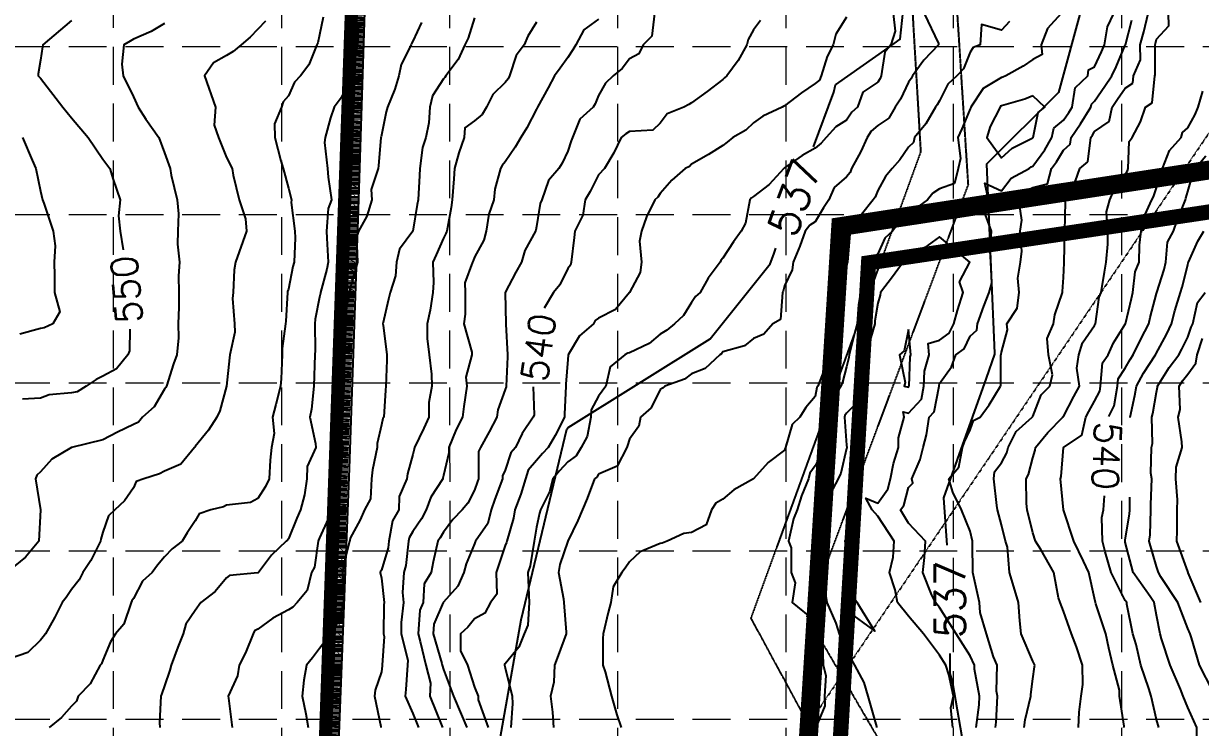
# Model space of a CAD drawing. Header units: inches. Extents: x 8135 to 11700, y -938 to 4760.
# Drawn here: x 8715 to 9337, y 2351 to 2724 of the extents above; entities that cross this region are included whole.
import ezdxf
from ezdxf.enums import TextEntityAlignment as Align

# ---------------------------------------------------------------- set-up
doc = ezdxf.new("R2010")
doc.units = ezdxf.units.IN
doc.header["$MEASUREMENT"] = 0
for name, pattern in [('DASHED', [0.75, 0.5, -0.25]), ('DOT2', [0.125, 0, -0.125]), ('HIDDEN', [0.375, 0.25, -0.125]), ('HIDDEN2', [0.1875, 0.125, -0.0625]), ('PHANTOM', [2.5, 1.25, -0.25, 0.25, -0.25, 0.25, -0.25])]:
    doc.linetypes.add(name, pattern=pattern)
for name, color, linetype in [('537-CONTOUR', 6, 'Continuous'), ('BNDY', 1, 'PHANTOM'), ('EC', 35, 'DASHED'), ('EXCAVATION-LIMITS-W&M', 3, 'DOT2'), ('FENCE', 8, 'FENCELINE3'), ('FINAL-REMEDIATION-2-27-07', 31, 'HIDDEN2'), ('GRID', 254, 'HIDDEN'), ('HATCH-2', 100, 'HIDDEN2'), ('LIMITS OF DISTURBANCE', 1, 'HIDDEN'), ('PH2-BNDY', 1, 'PHANTOM'), ('XEOW', 8, 'HIDDEN')]:
    doc.layers.add(name, color=color, linetype=linetype)
doc.styles.add('L80', font='simplex', dxfattribs={"height": 16})
doc.styles.get("Standard").update_dxf_attribs({"font": 'ARIAL.TTF'})
doc.styles.add('Style-simple', font='simple.shx')
doc.linetypes.add('FENCELINE3', pattern='A,0.8,-0.1,["X",Standard,S=0.1,R=0,X=-0.05,Y=-0.05],-0.1', length=1)

msp = doc.modelspace()

# ---------------------------------------------------------------- linework, layer by layer
at = {"layer": '537-CONTOUR', "elevation": 537, "flags": 128}
for points in [[(9132.65, 2658.43), (9143.44, 2687.4), (9144.35, 2691.14), (9172.3, 2710.74), (9178.58, 2715.28), (9181.22, 2740.24)], [(9274.68, 2732.35), (9262.36, 2687.06), (9224.15, 2649.31), (9226.58, 2594.72), (9228.53, 2549.26), (9228.47, 2548.86), (9224.01, 2536.05), (9201.52, 2472.89), (9203.21, 2447.72)], [(8925.11, 1902.55), (8932.91, 1906.35), (8936.91, 1909.33), (8936.2, 1914.93), (8916.89, 1999.28), (8914.32, 2009.72), (8914.32, 2010.53), (8914.58, 2011.3), (8923.16, 2052.13), (8935.25, 2109.27), (8935.37, 2110.25), (8944.09, 2154.23), (8931.26, 2218.73), (8931.77, 2223.61), (8942.18, 2257.89), (8961.83, 2316.48), (8978.04, 2408.34), (8979.05, 2412.64), (9002.27, 2509.18), (9002.96, 2510.06), (9078.04, 2556.81), (9109.76, 2596.52), (9111.72, 2601.6), (9112.74, 2604.87)], [(9204.92, 2390.57), (9204.92, 2380), (9206.2, 2375.01), (9224.09, 2272.08), (9224.47, 2269.22), (9220.96, 2167.54), (9220.57, 2163.04), (9220.01, 2157.91), (9215.94, 2098.75), (9212.83, 2053.73), (9212.26, 2049.52), (9212.99, 2046.11), (9219.08, 1956.3), (9219.08, 1955.77), (9219.55, 1905.7), (9220.02, 1855.62), (9220.05, 1855.09), (9220.02, 1854.72), (9220.03, 1817.79), (9222.23, 1772.22), (9245.61, 1725.75), (9245.85, 1725.28), (9309.45, 1703.68), (9343.54, 1692.06)]]:
    msp.add_lwpolyline(points, dxfattribs=at)
at = {"layer": 'BNDY', "lineweight": 200}
msp.add_line((8919.88, 3474.23), (8814.15, 516.97), dxfattribs=at)
at = {"layer": 'EC', "color": 35, "linetype": 'Continuous'}
for p, q in [((9191.34, 2728.91, 537), (9198.8, 2713.03, 537)), ((9307.39, 2719.2, 537), (9309.76, 2728.91, 537)), ((9305.61, 2712.41, 537), (9307.39, 2719.2, 537)), ((9198.92, 2712.41, 537), (9191.11, 2704.23, 537)), ((9198.8, 2713.03, 537), (9198.92, 2712.41, 537)), ((9305.65, 2704.44, 537), (9305.61, 2712.41, 537)), ((9191.11, 2704.23, 537), (9185.15, 2695.91, 537)), ((9301.97, 2695.91, 537), (9305.65, 2704.44, 537)), ((9182.92, 2692.54, 537), (9178.73, 2683.67, 537)), ((9184.31, 2694.52, 537), (9182.92, 2692.54, 537)), ((9185.15, 2695.91, 537), (9184.31, 2694.52, 537)), ((9297.67, 2689.51, 537), (9301.59, 2691.99, 537)), ((9301.59, 2691.99, 537), (9301.97, 2695.91, 537)), ((9178.73, 2683.67, 537), (9175.88, 2679.41, 537)), ((9293.61, 2683.54, 537), (9297.67, 2689.51, 537)), ((9175.88, 2679.41, 537), (9172.64, 2673.54, 537)), ((9289.21, 2671.74, 537), (9290.76, 2679.41, 537)), ((9290.76, 2679.41, 537), (9293.61, 2683.54, 537)), ((9172.64, 2673.54, 537), (9166.67, 2669.7, 537)), ((9281.42, 2666.45, 537), (9289.21, 2671.74, 537)), ((9163.27, 2666.71, 537), (9161.12, 2663.41, 537)), ((9166.67, 2669.7, 537), (9163.27, 2666.71, 537)), ((9280.24, 2664.56, 537), (9281.42, 2666.45, 537)), ((9161.12, 2663.41, 537), (9157.73, 2655.86, 537)), ((9277.81, 2650.53, 537), (9279.44, 2663.41, 537)), ((9279.44, 2663.41, 537), (9280.24, 2664.56, 537)), ((9157.73, 2655.86, 537), (9152.86, 2646.91, 537)), ((9152.86, 2646.91, 537), (9152.15, 2644.93, 537)), ((9271.37, 2640.46, 537), (9273.58, 2646.91, 537)), ((9273.58, 2646.91, 537), (9277.81, 2650.53, 537)), ((9150.17, 2642.49, 537), (9143.73, 2636.85, 537)), ((9152.15, 2644.93, 537), (9150.17, 2642.49, 537)), ((9265.85, 2630.41, 537), (9271.37, 2640.46, 537)), ((9143.73, 2636.85, 537), (9140.78, 2630.41, 537)), ((9140.78, 2630.41, 537), (9138.01, 2626.08, 537)), ((9265.71, 2613.91, 537), (9265.96, 2629.38, 537)), ((9265.96, 2629.38, 537), (9265.85, 2630.41, 537)), ((9138.01, 2626.08, 537), (9133.67, 2618.79, 537)), ((9130.7, 2616.93, 537), (9128.39, 2613.91, 537)), ((9133.67, 2618.79, 537), (9130.7, 2616.93, 537)), ((9128.39, 2613.91, 537), (9125.4, 2605.81, 537)), ((9265.4, 2597.41, 537), (9265.63, 2613.2, 537)), ((9265.63, 2613.2, 537), (9265.71, 2613.91, 537)), ((9125.4, 2605.81, 537), (9122.01, 2597.41, 537)), ((9122.01, 2597.41, 537), (9121.49, 2593.41, 537)), ((9264.92, 2589.41, 537), (9265.32, 2597.03, 537)), ((9265.32, 2597.03, 537), (9265.4, 2597.41, 537)), ((9121.49, 2593.41, 537), (9117.42, 2584.84, 537)), ((9117.42, 2584.84, 537), (9116.67, 2582.14, 537)), ((9264.47, 2581.86, 537), (9264.92, 2589.41, 537)), ((9116.25, 2581.41, 537), (9115.22, 2567.11, 537)), ((9116.67, 2582.14, 537), (9116.25, 2581.41, 537)), ((9260.4, 2569.51, 537), (9264.37, 2581.41, 537)), ((9264.37, 2581.41, 537), (9264.47, 2581.86, 537)), ((9115.22, 2567.11, 537), (9111.24, 2564.91, 537)), ((9259.67, 2564.91, 537), (9260.4, 2569.51, 537)), ((9106.42, 2559.41, 537), (9100.92, 2557.05, 537)), ((9111.24, 2564.91, 537), (9106.42, 2559.41, 537)), ((9256.38, 2557.09, 537), (9259.67, 2564.91, 537)), ((9096.22, 2553.19, 537), (9084.67, 2550.06, 537)), ((9100.92, 2557.05, 537), (9096.22, 2553.19, 537)), ((9257.11, 2548.41, 537), (9256.38, 2557.09, 537)), ((9083.08, 2548.41, 537), (9075.39, 2541.19, 537)), ((9084.06, 2549.03, 537), (9083.08, 2548.41, 537)), ((9084.67, 2550.06, 537), (9084.06, 2549.03, 537)), ((9259.07, 2537.86, 537), (9257.11, 2548.41, 537)), ((9075.39, 2541.19, 537), (9068.17, 2538.37, 537)), ((9064.46, 2535.62, 537), (9054.03, 2531.91, 537)), ((9068.17, 2538.37, 537), (9064.46, 2535.62, 537)), ((9257.73, 2531.91, 537), (9259.07, 2537.86, 537)), ((9051.67, 2530.08, 537), (9046.8, 2520.36, 537)), ((9052.8, 2530.79, 537), (9051.67, 2530.08, 537)), ((9054.03, 2531.91, 537), (9052.8, 2530.79, 537)), ((9253.17, 2527.35, 537), (9257.73, 2531.91, 537)), ((9248.67, 2515.82, 537), (9253.17, 2527.35, 537)), ((9046.8, 2520.36, 537), (9041.13, 2515.41, 537)), ((9248.47, 2515.41, 537), (9248.51, 2515.58, 537)), ((9248.51, 2515.58, 537), (9248.67, 2515.82, 537)), ((9040.23, 2510.68, 537), (9035.42, 2503.85, 537)), ((9041.13, 2515.41, 537), (9040.23, 2510.68, 537)), ((9239.94, 2507.88, 537), (9248.47, 2515.41, 537)), ((9035.42, 2503.85, 537), (9034.34, 2500.46, 537)), ((9235.65, 2499.41, 537), (9239.94, 2507.88, 537)), ((9033.87, 2499.41, 537), (9028.82, 2489.51, 537)), ((9034.34, 2500.46, 537), (9033.87, 2499.41, 537)), ((9234.92, 2496.66, 537), (9235.65, 2499.41, 537)), ((9228.49, 2486.59, 537), (9232.17, 2491.33, 537)), ((9232.17, 2491.33, 537), (9234.92, 2496.66, 537)), ((9018.92, 2485.27, 537), (9018.05, 2483.8, 537)), ((9028.82, 2489.51, 537), (9018.92, 2485.27, 537)), ((9228.13, 2482.91, 537), (9228.49, 2486.59, 537)), ((9016.79, 2482.91, 537), (9012.93, 2472.5, 537)), ((9018.05, 2483.8, 537), (9016.79, 2482.91, 537)), ((9229.79, 2468.79, 537), (9228.13, 2482.91, 537)), ((9012.93, 2472.5, 537), (9008.09, 2460.91, 537)), ((9230.03, 2466.41, 537), (9229.79, 2468.79, 537)), ((9232.17, 2458.47, 537), (9230.03, 2466.41, 537)), ((9008.09, 2460.91, 537), (9002.67, 2449.91, 537)), ((9234.33, 2449.91, 537), (9232.17, 2458.47, 537)), ((9002.67, 2449.91, 537), (8998.58, 2437.5, 537)), ((9235.34, 2446.75, 537), (9234.33, 2449.91, 537)), ((9236.35, 2433.41, 537), (9235.34, 2446.75, 537)), ((8998.58, 2437.5, 537), (8997.87, 2433.41, 537)), ((8997.87, 2433.41, 537), (9000.51, 2419.51, 537)), ((9238.17, 2427.59, 537), (9236.35, 2433.41, 537)), ((9241.08, 2417.41, 537), (9238.17, 2427.59, 537)), ((9000.51, 2419.51, 537), (9000.61, 2417.41, 537)), ((9000.61, 2417.41, 537), (9001.86, 2401.73, 537)), ((9241.84, 2407.75, 537), (9241.08, 2417.41, 537)), ((9242.54, 2400.91, 537), (9241.84, 2407.75, 537)), ((9001.81, 2400.91, 537), (8997.71, 2389.38, 537)), ((9001.86, 2401.73, 537), (9001.81, 2400.91, 537)), ((9248.67, 2386.41, 537), (9242.54, 2400.91, 537)), ((8997.71, 2389.38, 537), (8995.76, 2384.41, 537)), ((9249.78, 2384.41, 537), (9248.67, 2386.41, 537)), ((8995.76, 2384.41, 537), (8995.27, 2375.31, 537)), ((9248.67, 2377.08, 537), (9249.62, 2383.45, 537)), ((9249.62, 2383.45, 537), (9249.78, 2384.41, 537)), ((8995.27, 2375.31, 537), (8993.65, 2367.91, 537)), ((9247.72, 2368.87, 537), (9248.67, 2377.08, 537)), ((8993.65, 2367.91, 537), (8994.57, 2359.52, 537)), ((9244.63, 2355.45, 537), (9247.67, 2367.91, 537)), ((9247.67, 2367.91, 537), (9247.72, 2368.87, 537)), ((8994.57, 2359.52, 537), (8995.1, 2351.41, 537)), ((9244.24, 2351.41, 537), (9244.63, 2355.45, 537))]:
    msp.add_line(p, q, dxfattribs=at)
at = {"layer": 'EC', "color": 35, "linetype": 'Continuous', "flags": 128}
for points, elevation in [([(9048.64, 2728.91), (9047.24, 2716.91), (9042.53, 2712.41), (9040.26, 2707.5), (9035.42, 2704.96), (9031.47, 2699.86), (9026.66, 2695.91), (9022.73, 2692.1), (9018.92, 2685.6), (9017.18, 2681.18), (9016.16, 2679.41), (9009.12, 2673.07), (9005.14, 2663.41), (9004.55, 2661.51), (9002.67, 2656.08), (8999.8, 2649.79), (8997.91, 2646.91), (8992.47, 2640.62), (8988.92, 2630.41), (8988.17, 2628.41), (8986.17, 2616.27), (8985.76, 2614.33), (8985.6, 2613.91), (8979.99, 2603.6), (8978.28, 2597.41), (8975.17, 2592.08), (8969.67, 2581.41), (8969.99, 2564.91), (8969.99, 2564.59), (8970.87, 2548.41), (8970.77, 2547.32), (8970.1, 2531.91), (8970.12, 2531.47), (8969.67, 2530.08), (8965.77, 2519.37), (8965.19, 2515.41), (8961.18, 2507.77), (8956.48, 2499.41), (8955.46, 2497.35), (8955.46, 2482.91), (8954.89, 2481.42), (8953.42, 2476.91), (8949.76, 2470.08), (8946.82, 2466.41), (8941.91, 2461.42), (8936.92, 2454.66), (8935.23, 2451.63), (8934.05, 2449.91), (8931.46, 2438.96), (8930.49, 2433.41), (8926.79, 2427.39), (8926.2, 2417.41), (8924.52, 2413.51), (8923.48, 2400.91), (8924.68, 2396.84), (8927.63, 2384.41), (8930.16, 2374.78), (8929.69, 2367.91), (8936.42, 2351.41)], 541), ([(9174.8, 2728.91), (9175.93, 2719.51), (9173.67, 2712.41), (9170.53, 2708.49), (9168.59, 2695.91), (9167.97, 2694.6), (9166.67, 2692.66), (9158.75, 2687.34), (9156.04, 2679.41), (9152.96, 2676.71), (9150.17, 2672.44), (9144.46, 2668.95), (9139.48, 2663.41), (9136.69, 2660.4), (9133.67, 2657.71), (9126.79, 2653.9), (9117.42, 2647.24), (9117.22, 2647.11), (9117.05, 2646.91), (9109.27, 2638.56), (9100.92, 2632.13), (9099.86, 2631.5), (9099.03, 2630.41), (9096.78, 2618.12), (9094.52, 2613.91), (9090.38, 2608.12), (9084.67, 2599.56), (9083.72, 2598.36), (9083.3, 2597.41), (9076.96, 2588.89), (9072.71, 2581.41), (9070.34, 2579.25), (9068.17, 2576.07), (9063.86, 2569.22), (9059.14, 2564.91), (9055.12, 2561.47), (9051.67, 2559.41), (9045.74, 2554.44), (9035.42, 2549.57), (9034.56, 2549.27), (9032.85, 2548.41), (9025.2, 2542.14), (9022.91, 2531.91), (9018.92, 2526.54), (9015.09, 2519.3), (9014.96, 2515.41), (9012.97, 2505.27), (9009.74, 2499.41), (9007.07, 2494.95), (9002.67, 2491.82), (8998.41, 2487.17), (8994.76, 2482.91), (8993.02, 2476.07), (8988.36, 2466.41), (8987.81, 2464.78), (8986.17, 2457.34), (8985.17, 2450.91), (8984.87, 2449.91), (8982.8, 2436.79), (8981.58, 2433.41), (8982.09, 2421.37), (8982.22, 2417.41), (8981.6, 2405.48), (8979.67, 2400.91), (8976.77, 2393.82), (8969.67, 2385.14), (8969.24, 2384.85), (8969.24, 2384.41), (8969.67, 2382.91), (8973.3, 2367.91), (8973.47, 2364.12), (8972.53, 2351.41)], 538), ([(9263.76, 2728.91), (9256.45, 2721.01), (9253.22, 2712.41), (9253.73, 2707.27), (9248.67, 2704.52), (9243.55, 2701.03), (9234.53, 2695.91), (9232.87, 2695.21), (9232.17, 2695.02), (9222.39, 2689.2), (9215.98, 2679.41), (9215.88, 2679.21), (9215.67, 2678.55), (9211.16, 2667.85), (9209.06, 2663.41), (9210.47, 2652.19), (9209.28, 2646.91), (9207.23, 2638.98), (9199.42, 2636.2), (9195.91, 2633.92), (9192.95, 2630.41), (9187.26, 2626.08), (9182.92, 2622.89), (9178.19, 2618.72), (9174.57, 2613.91), (9170.39, 2610.14), (9166.67, 2601.88), (9164.97, 2599.11), (9164.84, 2597.41), (9158.97, 2588.88), (9157.52, 2581.41), (9156.51, 2575.07), (9155.89, 2564.91), (9154.62, 2560.46), (9151.53, 2548.41), (9151.47, 2547.11), (9150.17, 2542.06), (9148.07, 2534.02), (9147.24, 2531.91), (9141.89, 2523.7), (9140.45, 2515.41), (9140.95, 2508.36), (9137.61, 2499.41), (9136.87, 2496.21), (9133.67, 2489.76), (9130.79, 2485.84), (9130.06, 2482.91), (9126.36, 2473.84), (9124.11, 2466.41), (9122.07, 2461.7), (9119.49, 2449.91), (9120.89, 2446.39), (9120.89, 2433.41), (9123.08, 2427.85), (9121.49, 2417.41), (9133.67, 2407.7), (9135.87, 2400.91), (9137.48, 2397.1), (9137.89, 2384.41), (9139.25, 2378.83), (9138.6, 2367.91), (9138.67, 2362.91), (9134.03, 2351.41)], 535), ([(9218.73, 2351.41), (9220.27, 2363.31), (9220.51, 2367.91), (9217.88, 2382.2), (9217.95, 2384.41), (9215.67, 2389.23), (9208.2, 2400.91), (9199.42, 2414.83), (9197.28, 2417.41), (9195.3, 2421.41), (9190.54, 2433.41), (9191.51, 2441.32), (9191.88, 2449.91), (9182.92, 2459.41), (9178.79, 2466.41), (9180.55, 2468.82), (9182.92, 2478.26), (9185.25, 2480.58), (9184.72, 2482.91), (9189.18, 2493.15), (9190.68, 2499.41), (9192.42, 2506.2), (9193.84, 2515.41), (9196.55, 2518.28), (9199.11, 2531.91), (9199.12, 2532.21), (9199.42, 2533.29), (9205.7, 2542.04), (9207.94, 2548.41), (9212.46, 2551.68), (9215.67, 2558.26), (9219.15, 2561.43), (9219.51, 2564.91), (9222.88, 2574.2), (9225.66, 2581.41), (9227.02, 2586.41), (9226.49, 2597.41), (9226.17, 2603.41), (9226.88, 2613.91), (9223.63, 2622.46), (9225.38, 2630.41), (9223.29, 2639.29), (9232.17, 2635.12), (9237.24, 2641.84), (9246.79, 2646.91), (9247.79, 2647.8), (9248.67, 2648.25), (9255.07, 2656.91), (9258.84, 2663.41), (9259.89, 2668.36), (9264.92, 2672.53), (9267.79, 2676.63), (9269.52, 2679.41), (9271.2, 2689.64), (9277.88, 2695.91), (9278.28, 2699.05), (9281.42, 2700.76), (9285.14, 2708.64), (9286.73, 2712.41), (9288.32, 2721.91), (9291.56, 2728.91)], 535), ([(9272.92, 2351.41), (9273.29, 2359.54), (9274.24, 2367.91), (9275.24, 2374.1), (9274.96, 2384.41), (9271.85, 2393.98), (9269.26, 2400.91), (9264.92, 2412.86), (9263.14, 2417.41), (9262.27, 2420.02), (9259.78, 2433.41), (9253.05, 2445.47), (9250.19, 2449.91), (9248.67, 2454.35), (9245.72, 2466.41), (9245.34, 2469.75), (9245.2, 2482.91), (9246.38, 2485.2), (9248.67, 2493.91), (9250.05, 2498.01), (9250.15, 2499.41), (9256.76, 2507.45), (9264.6, 2515.41), (9264.69, 2515.64), (9264.92, 2515.88), (9270.42, 2526.41), (9273.42, 2531.91), (9272.02, 2541.32), (9273.17, 2548.41), (9275.06, 2554.78), (9281.42, 2563.96), (9281.71, 2564.62), (9281.9, 2564.91), (9283.92, 2578.87), (9284.83, 2581.41), (9286.73, 2592.18), (9287.59, 2597.41), (9288.34, 2606.89), (9288.49, 2613.91), (9287.73, 2624), (9289.55, 2630.41), (9291.97, 2636.2), (9297.67, 2643.69), (9298.77, 2645.81), (9299.16, 2646.91), (9299.8, 2661.28), (9301.34, 2663.41), (9305.72, 2671.61), (9308.32, 2679.41), (9311.91, 2681.68), (9313.27, 2695.91), (9313.54, 2696.54), (9313.47, 2712.41), (9313.61, 2712.97), (9314.17, 2715.27), (9320.74, 2722.34), (9320.57, 2728.91)], 538), ([(8842.74, 2724.79), (8838.67, 2720.66), (8834.67, 2716.41), (8829.87, 2712.41), (8825.73, 2708.86), (8822.17, 2706.64), (8815.26, 2702.83), (8810.58, 2695.91), (8816.38, 2679.41), (8815.57, 2669.81), (8817.85, 2663.41), (8822.17, 2652.85), (8825.2, 2646.91), (8825.63, 2643.46), (8828.83, 2630.41), (8832.16, 2620.42), (8832.78, 2613.91), (8826.89, 2597.41), (8826.3, 2593.41), (8825.76, 2581.41), (8825.29, 2578.3), (8826.44, 2564.91), (8826.59, 2560.49), (8823.97, 2548.41), (8823.76, 2546.82), (8822.17, 2531.91), (8818.71, 2518.87), (8817.07, 2515.41), (8812.71, 2508.59), (8805.67, 2499.94), (8805.45, 2499.63), (8805.26, 2499.41), (8798, 2490.7), (8789.42, 2486.87), (8786.75, 2485.59), (8778.42, 2482.91), (8774.32, 2481.52), (8772.92, 2478.2), (8768.14, 2471.26), (8763.17, 2466.41), (8759.8, 2463.24), (8756.67, 2454.62), (8755.61, 2450.97), (8755.43, 2449.91), (8750.41, 2439.68), (8746.14, 2433.41), (8744.3, 2429.41), (8740.17, 2424.34), (8737.35, 2420.15), (8735.3, 2417.41), (8731.42, 2409.66), (8726.42, 2400.91), (8725.24, 2399.35), (8723.67, 2397.51), (8717.13, 2391.06), (8707.42, 2387.71)], 548), ([(8789.42, 2723.64), (8782.38, 2719.45), (8772.92, 2715.27), (8771.14, 2714.22), (8767.88, 2712.41), (8766.83, 2702.1), (8767.51, 2695.91), (8772.92, 2684.91), (8775.34, 2679.41), (8779.52, 2673.01), (8786.33, 2663.41), (8789.42, 2655.16), (8792.29, 2646.91), (8792.91, 2643.37), (8796.1, 2630.41), (8796.75, 2622.97), (8796.39, 2613.91), (8796.25, 2606.98), (8797.26, 2597.41), (8796.74, 2590.21), (8797.03, 2581.41), (8797.03, 2573.69), (8796.59, 2564.91), (8796.71, 2557.51), (8795.86, 2548.41), (8794.16, 2543.6), (8790.33, 2531.91), (8790.08, 2531.24), (8789.42, 2530.36), (8783.86, 2520.97), (8777.75, 2515.41), (8775.6, 2512.82), (8772.92, 2511.57), (8764.58, 2507.63), (8756.67, 2503.41), (8740.17, 2499.41), (8729.75, 2493.33), (8723.67, 2486.58), (8721.76, 2484.85), (8721.17, 2482.91), (8723.67, 2466.41), (8722.88, 2449.91), (8715.76, 2441.44), (8707.42, 2434.59)], 549), ([(8740.17, 2725.13), (8724.91, 2712.41), (8724.73, 2711.36), (8723.67, 2704.16), (8722.57, 2697.04), (8722.51, 2695.91), (8723.67, 2694.64), (8735.55, 2679.41), (8740.17, 2673.81), (8748.93, 2663.41), (8756.67, 2651.91), (8760.45, 2646.91), (8762.28, 2641.22), (8765.91, 2630.41), (8764.97, 2621.99), (8765.83, 2613.91), (8767.44, 2603.93)], 550), ([(8873.27, 2727.04), (8871.42, 2717.57), (8870.44, 2713.39), (8869.98, 2712.41), (8865.65, 2701.69), (8861.38, 2695.91), (8858.22, 2692.61), (8854.92, 2685.3), (8852.17, 2682.21), (8851.31, 2679.41), (8847.56, 2670.66), (8847.67, 2663.41), (8850.86, 2651.04), (8852.22, 2646.91), (8854.92, 2636.49), (8856.49, 2630.41), (8856.33, 2629), (8858.26, 2613.91), (8858.49, 2610.35), (8858.03, 2597.41), (8857.26, 2595.14), (8854.92, 2583.19), (8854.47, 2581.85), (8854.43, 2581.41), (8853.53, 2566.32), (8853.38, 2564.91), (8851.54, 2551.85), (8851.63, 2548.41), (8851.13, 2535.77), (8850.8, 2531.91), (8848.24, 2522.19), (8846.57, 2515.41), (8847.42, 2506.79), (8845.9, 2499.41), (8845.28, 2492.7), (8844.77, 2482.91), (8842.79, 2478.74), (8838.67, 2472.41), (8834.79, 2470.29), (8822.17, 2468.92), (8820.59, 2467.99), (8813.92, 2466.41), (8807.63, 2464.45), (8805.67, 2460.64), (8801.27, 2454.38), (8798.63, 2449.91), (8793.43, 2445.85), (8789.42, 2441.66), (8785.68, 2437.15), (8782.75, 2433.41), (8777.78, 2428.7), (8772.92, 2419.62), (8772.05, 2418.28), (8771.7, 2417.41), (8767.89, 2406.02), (8763.52, 2400.91), (8760.87, 2396.65), (8756.67, 2387.02), (8755.95, 2385.14), (8755.3, 2384.41), (8750.07, 2374.51), (8743.71, 2367.91), (8742.78, 2365.3), (8740.17, 2362.7), (8734.94, 2356.64), (8728.26, 2351.41)], 547), ([(8891.99, 2724.59), (8891.4, 2712.41), (8890.71, 2709.37), (8888.67, 2695.91), (8888.39, 2695.19), (8887.67, 2694.02), (8882.78, 2684.38), (8879.14, 2679.41), (8877.18, 2673.74), (8874.31, 2663.41), (8874.05, 2660.74), (8875.65, 2646.91), (8875.88, 2642.39), (8877.66, 2630.41), (8875.97, 2625.8), (8875.12, 2613.91), (8875.22, 2610.06), (8875.88, 2597.41), (8875.18, 2593.71), (8871.88, 2581.41), (8871.81, 2581.02), (8871.42, 2578.94), (8868.99, 2567.35), (8868.9, 2564.91), (8869.15, 2550.68), (8868.95, 2548.41), (8868.45, 2531.91), (8867.11, 2519.72), (8866.22, 2515.41), (8869.16, 2501.6), (8869.36, 2499.41), (8864.88, 2489.45), (8864.59, 2482.91), (8863.5, 2474.33), (8861.32, 2466.41), (8859.31, 2462.03), (8854.92, 2451.12), (8854.39, 2450.45), (8853.74, 2449.91), (8845.94, 2442.53), (8839.01, 2433.41), (8838.86, 2433.23), (8838.67, 2433.12), (8823.8, 2431.84), (8822.17, 2430.59), (8816.1, 2423.3), (8808.59, 2417.41), (8805.67, 2413.29), (8800.63, 2406.03), (8799.32, 2400.91), (8796.42, 2393.8), (8792.88, 2384.41), (8792.13, 2381.66), (8789.42, 2373.41), (8788.03, 2369.31), (8787.46, 2367.91), (8786.8, 2354.04), (8786.86, 2351.41)], 546), ([(8925.32, 2724.2), (8920.67, 2714.24), (8920, 2713.09), (8919.77, 2712.41), (8914.64, 2701.95), (8913.39, 2695.91), (8911.22, 2688.87), (8907.32, 2679.41), (8906.68, 2676.98), (8904.17, 2664.64), (8903.94, 2663.64), (8903.84, 2663.41), (8902.65, 2648.44), (8902.46, 2646.91), (8898.76, 2635.82), (8899.08, 2630.41), (8896.39, 2621.7), (8892.02, 2613.91), (8890.93, 2610.65), (8891.43, 2597.41), (8887.67, 2583.7), (8887.31, 2581.77), (8887.21, 2581.41), (8884.6, 2568.03), (8884.03, 2564.91), (8883.69, 2552.46), (8883.76, 2548.41), (8884.33, 2535.3), (8884.24, 2531.91), (8883.76, 2519.38), (8883.32, 2515.41), (8882.96, 2504.05), (8883.71, 2499.41), (8882.85, 2487.81), (8880.96, 2482.91), (8878.39, 2475.84), (8877.23, 2466.41), (8875.97, 2461.79), (8871.42, 2451.74), (8870.85, 2450.49), (8870.62, 2449.91), (8868.72, 2436.11), (8867.07, 2433.41), (8864.75, 2423.88), (8859.54, 2417.41), (8857.23, 2415.1), (8854.92, 2413.56), (8846.71, 2409.25), (8838.67, 2403.4), (8837.02, 2402.56), (8836.32, 2400.91), (8832.2, 2390.88), (8828.84, 2384.41), (8827.95, 2378.64), (8822.98, 2367.91), (8823.17, 2366.91), (8825.21, 2351.41)], 545), ([(8953.42, 2726.55), (8949.97, 2715.86), (8948.3, 2712.41), (8944.69, 2704.65), (8938.27, 2695.91), (8937.74, 2695.1), (8936.92, 2694.38), (8931.11, 2685.31), (8929.72, 2679.41), (8929.15, 2671.07), (8927.55, 2663.41), (8925.93, 2658.07), (8924.47, 2646.91), (8924.19, 2643.34), (8923.5, 2630.41), (8923.1, 2627.94), (8920.67, 2613.91), (8913.74, 2604.34), (8912.12, 2597.41), (8911.57, 2590.24), (8908.67, 2581.41), (8907.8, 2577.79), (8904.91, 2564.91), (8905.04, 2564.04), (8906.97, 2548.41), (8907.06, 2545.53), (8906.37, 2531.91), (8906.34, 2529.75), (8905.33, 2515.41), (8904.84, 2514.76), (8904.17, 2511.41), (8901.87, 2501.64), (8901.79, 2499.41), (8899.39, 2487.7), (8898.92, 2482.91), (8898.33, 2472.25), (8895.13, 2466.41), (8892.81, 2461.28), (8887.67, 2451.51), (8887.33, 2450.26), (8887.18, 2449.91), (8884.08, 2437.06), (8883.61, 2433.41), (8884.46, 2420.58), (8883.81, 2417.41), (8881.62, 2407.06), (8875.8, 2400.91), (8874.67, 2397.61), (8871.42, 2393.21), (8867.65, 2388.18), (8864.48, 2384.41), (8862.99, 2376.34), (8862.17, 2367.91), (8864.21, 2358.63), (8865.35, 2351.41)], 544), ([(8986.17, 2724.27), (8981.6, 2716.98), (8979.63, 2712.41), (8975.39, 2706.69), (8971.85, 2695.91), (8971.2, 2694.38), (8969.67, 2692.4), (8963.14, 2686.05), (8959.65, 2679.41), (8957.4, 2675.5), (8953.42, 2672.19), (8948.23, 2668.44), (8947.86, 2663.41), (8945.1, 2655.23), (8942.8, 2646.91), (8942.42, 2641.41), (8941.53, 2630.41), (8941.01, 2626.33), (8938.74, 2613.91), (8938.23, 2612.61), (8936.92, 2610.2), (8933.08, 2601.31), (8931.26, 2597.41), (8931.63, 2586.62), (8931.24, 2581.41), (8929.86, 2572.08), (8928.37, 2564.91), (8928.37, 2557.09), (8929.37, 2548.41), (8930.64, 2538.29), (8930.8, 2531.91), (8929.25, 2523.21), (8929.16, 2515.41), (8926.55, 2509.63), (8921.6, 2499.41), (8921.43, 2498.64), (8920.67, 2495.66), (8918, 2485.58), (8917.49, 2482.91), (8913.55, 2473.54), (8913.25, 2466.41), (8910, 2460.59), (8908.12, 2449.91), (8907.72, 2446.37), (8904.17, 2434.62), (8903.68, 2433.91), (8903.52, 2433.41), (8904.17, 2430.41), (8905.51, 2417.41), (8905.38, 2416.21), (8905.21, 2400.91), (8905.56, 2399.52), (8904.58, 2384.41), (8904.55, 2384.04), (8904.17, 2380.87), (8900.87, 2371.21), (8900.39, 2367.91), (8903.74, 2351.84), (8903.82, 2351.41)], 543), ([(9018.92, 2725.96), (9011.14, 2720.32), (9007.06, 2712.41), (9005.38, 2709.66), (9002.67, 2705.73), (8998.63, 2699.95), (8995.68, 2695.91), (8992.41, 2689.68), (8986.74, 2679.41), (8986.54, 2679.05), (8986.17, 2678.38), (8980.97, 2668.45), (8977.92, 2663.41), (8974.88, 2658.21), (8969.67, 2650.48), (8968.05, 2648.56), (8967.17, 2646.91), (8964.1, 2636.07), (8963.55, 2630.41), (8960.86, 2622.86), (8959.52, 2613.91), (8958.25, 2609.01), (8953.42, 2599.99), (8952.7, 2598.13), (8952.31, 2597.41), (8948.2, 2586.48), (8948.35, 2581.41), (8948.35, 2569.99), (8947.69, 2564.91), (8951.92, 2549.91), (8951.92, 2548.41), (8948.71, 2536.62), (8949.26, 2531.91), (8947.77, 2521.06), (8946.93, 2515.41), (8943.59, 2508.94), (8939.7, 2499.41), (8939.7, 2496.63), (8936.92, 2484.65), (8936.62, 2483.22), (8936.54, 2482.91), (8930.24, 2473.2), (8927.86, 2466.41), (8925.26, 2461.75), (8920.67, 2455.08), (8918.82, 2451.76), (8918.5, 2449.91), (8917.04, 2437.05), (8915.94, 2433.41), (8915.21, 2422.71), (8915.76, 2417.41), (8914.65, 2406.94), (8914.58, 2400.91), (8918.16, 2386.93), (8917.99, 2384.41), (8917.05, 2371.54), (8916.62, 2367.91), (8920.67, 2358.88), (8923.72, 2351.41)], 542), ([(9150.17, 2726.93), (9144.59, 2717.99), (9143.06, 2712.41), (9139.97, 2706.11), (9136.8, 2695.91), (9135.84, 2693.75), (9133.67, 2691.88), (9126.31, 2686.89), (9117.42, 2680.18), (9116.96, 2679.88), (9116.05, 2679.41), (9105.9, 2674.59), (9100.92, 2671.03), (9096.96, 2667.31), (9090.09, 2663.41), (9087.1, 2660.95), (9084.67, 2659.18), (9077.2, 2654.39), (9068.17, 2649.32), (9067.07, 2648.01), (9064.87, 2646.91), (9057.77, 2640.82), (9051.67, 2633.71), (9050.32, 2631.79), (9048.72, 2630.41), (9044.38, 2621.32), (9041.74, 2613.91), (9040.72, 2608.54), (9041.65, 2597.41), (9040.94, 2591.98), (9035.42, 2581.41), (9027.94, 2572.39), (9018.92, 2567.88), (9017.22, 2566.64), (9016.27, 2564.91), (9008.96, 2558.53), (9002.89, 2548.41), (9002.86, 2548.22), (9002.67, 2546.05), (9001.72, 2532.86), (9001.61, 2531.91), (9000.97, 2517.11), (9001.04, 2515.41), (8996.12, 2505.77), (8992.25, 2499.41), (8989.35, 2496.24), (8986.17, 2492.54), (8981.68, 2487.4), (8980.27, 2482.91), (8977.88, 2474.71), (8974.7, 2466.41), (8974.02, 2462.06), (8970.4, 2449.91), (8970.3, 2449.29), (8969.67, 2447.55), (8966.01, 2437.13), (8964.75, 2433.41), (8965.1, 2421.91), (8961.84, 2417.41), (8958.9, 2411.85), (8953.42, 2408.87), (8949.89, 2404.45), (8945.87, 2400.91), (8945.87, 2391.96), (8949.71, 2384.41), (8953.42, 2372.69), (8955.39, 2367.91), (8955.27, 2366.04), (8960.6, 2351.41)], 539), ([(9104.59, 2725.24), (9100.92, 2720.23), (9098.22, 2715.16), (9097.36, 2712.41), (9092.93, 2704.03), (9086.93, 2695.91), (9085.65, 2694.92), (9084.67, 2693.99), (9076.42, 2687.66), (9068.17, 2681.66), (9066.82, 2680.77), (9064.05, 2679.41), (9055.25, 2675.94), (9051.67, 2670.94), (9047.73, 2667.29), (9035.42, 2666.51), (9033.5, 2665.27), (9031.02, 2663.41), (9027.05, 2655.28), (9022.07, 2646.91), (9018.92, 2643.53), (9014.58, 2634.82), (9011.83, 2630.41), (9010.6, 2622.36), (9006.52, 2613.91), (9006.14, 2610.39), (9004.48, 2597.41), (9004.17, 2595.93), (9002.67, 2594.1), (8998.46, 2585.5), (8995.23, 2581.41), (8990.22, 2573.17)], 540), ([(9236.39, 2724.69), (9232.17, 2720.08), (9221.53, 2723.06), (9220.8, 2712.41), (9217.12, 2710.97), (9215.67, 2708.4), (9212.06, 2699.58), (9208.56, 2695.91), (9203.79, 2691.48), (9199.42, 2682.71), (9198.18, 2680.66), (9197.3, 2679.41), (9192.07, 2670.54), (9186.17, 2663.41), (9185.56, 2660.77), (9182.92, 2658.2), (9178.38, 2651.52), (9174.3, 2646.91), (9170.74, 2642.79), (9166.67, 2635.41), (9165.35, 2631.73), (9164.28, 2630.41), (9158.03, 2622.56), (9152.92, 2613.91), (9151.88, 2612.21), (9150.74, 2597.41), (9150.51, 2597.08), (9150.17, 2595.35), (9145.67, 2585.77), (9145.43, 2581.41), (9144.2, 2570.88), (9144.47, 2564.91), (9141.24, 2557.34), (9140.76, 2548.41), (9139.29, 2542.79), (9135.02, 2531.91), (9134.49, 2531.1), (9133.67, 2526.41), (9128.57, 2520.6), (9125.55, 2515.41), (9121.35, 2511.54), (9117.88, 2499.41), (9117.69, 2499.14), (9117.42, 2498.09), (9108.8, 2491.54), (9100.92, 2482.91), (9090.5, 2477), (9084.67, 2472.1), (9081.09, 2470), (9078.78, 2466.41), (9075.99, 2458.59), (9068.17, 2454.53), (9064.05, 2454.04), (9055.34, 2449.91), (9052.67, 2448.91), (9051.67, 2448.77), (9040.97, 2444.28), (9035.42, 2438.91), (9033.16, 2435.67), (9031.3, 2433.41), (9026.8, 2425.77), (9025.44, 2417.41), (9024.08, 2412.25), (9021.46, 2400.91), (9021.34, 2398.5), (9021.34, 2384.41), (9022.46, 2380.87), (9025.87, 2367.91), (9028.7, 2358.13), (9031, 2351.41)], 536), ([(9228.92, 2351.41), (9229.29, 2354.3), (9229.99, 2367.91), (9229.5, 2370.58), (9229.9, 2384.41), (9227.88, 2388.7), (9224.16, 2400.91), (9220.95, 2412.13), (9220.45, 2417.41), (9217.42, 2431.71), (9217, 2433.41), (9216.83, 2448.76), (9216.75, 2449.91), (9215.67, 2455.12), (9211.08, 2466.41), (9206.49, 2475.74), (9204.35, 2482.91), (9209.55, 2489.13), (9211.53, 2499.41), (9212.66, 2502.38), (9215.67, 2508.86), (9217.42, 2513.72), (9220.8, 2515.41), (9225.57, 2522.01), (9231.64, 2531.91), (9231.9, 2532.18), (9231.9, 2548.41), (9232.05, 2548.54), (9232.17, 2549.79), (9235.42, 2561.67), (9234.97, 2564.91), (9240.5, 2573.08), (9241.43, 2581.41), (9240.88, 2588.97), (9242.2, 2597.41), (9242.86, 2603.22), (9241.97, 2613.91), (9242.88, 2619.71), (9241.31, 2630.41), (9244.48, 2634.61), (9248.67, 2636.83), (9256.58, 2638.88), (9258.67, 2646.91), (9261.35, 2650.54), (9264.92, 2656.71), (9268.54, 2659.8), (9269, 2663.41), (9274.01, 2670.6), (9279.52, 2679.41), (9279.79, 2681.04), (9281.42, 2682.58), (9286.84, 2690.41), (9290.58, 2695.91), (9292.88, 2700.78), (9297.67, 2712.15), (9297.75, 2712.33), (9297.75, 2712.41), (9301.16, 2725.42)], 536), ([(9296.97, 2351.41), (9297.03, 2352.06), (9294.6, 2367.91), (9294.54, 2371.1), (9291.12, 2384.41), (9288.91, 2393.31), (9287.32, 2400.91), (9282.07, 2416.75), (9281.92, 2417.41), (9281.42, 2419.7), (9278.42, 2433.41), (9275.48, 2439.35), (9270.42, 2449.91), (9264.92, 2466.41), (9263.45, 2482.91), (9263.82, 2484.03), (9264.92, 2499.41), (9274.67, 2505.96), (9276.81, 2515.41), (9278.4, 2518.44), (9281.42, 2524), (9284.11, 2529.19), (9284.55, 2531.91), (9285.61, 2544.16), (9288.57, 2548.41), (9291.39, 2554.79), (9297.67, 2564.66), (9297.75, 2564.83), (9297.8, 2564.91), (9300.87, 2578.21), (9301.7, 2581.41), (9302.91, 2592.33), (9304.97, 2597.41), (9305.15, 2606.44), (9306.01, 2613.91), (9307.37, 2620.71), (9311.67, 2630.41), (9312.52, 2632.06), (9314.17, 2636.8), (9316.66, 2644.42), (9317.31, 2646.91), (9321.06, 2656.53), (9327.28, 2663.41), (9328.01, 2665.99), (9330.67, 2668.52), (9334.58, 2675.56), (9336.27, 2679.41), (9338.66, 2687.8)], 539), ([(8714.17, 2663.41), (8719.34, 2651.31), (8721.27, 2646.91), (8723.67, 2634.91), (8724.85, 2630.41), (8725.51, 2628.58), (8730.52, 2613.91), (8731.47, 2606.12), (8730.95, 2597.41), (8731.17, 2590.14), (8731.17, 2581.41), (8733.99, 2571.1), (8730.27, 2564.91), (8725.78, 2562.8), (8723.67, 2562.44), (8712.84, 2559.41)], 551), ([(9288.92, 2515.88), (9291.77, 2521.4), (9293.48, 2531.91), (9293.82, 2535.83), (9297.67, 2541.37), (9300.19, 2545.9), (9301.83, 2548.41), (9305.8, 2556.78), (9310.11, 2564.91), (9310.87, 2568.21), (9314.17, 2580.92), (9314.27, 2581.31), (9314.3, 2581.41), (9318.18, 2593.53), (9319.16, 2597.41), (9320, 2608.08), (9323.19, 2613.91), (9325.17, 2619.41), (9329.46, 2630.41), (9329.76, 2631.33), (9330.67, 2634.85), (9333.43, 2644.11), (9334.68, 2646.91), (9340.33, 2653.6)], 540), ([(9206.35, 2351.41), (9205.43, 2361.82), (9206.83, 2367.91), (9204.3, 2379.46), (9202.77, 2384.41), (9199.42, 2389.58), (9190.99, 2400.91), (9182.92, 2410.34), (9177.16, 2417.41), (9175.96, 2424.27), (9172.95, 2433.41), (9174.91, 2441.54), (9175.41, 2449.91), (9166.67, 2463.11), (9163.79, 2466.41), (9160.36, 2472.73), (9166.67, 2470.03), (9172.09, 2477.41), (9173.47, 2482.91), (9174.98, 2490.98), (9177.63, 2499.41), (9177.74, 2504.52), (9180.6, 2515.41), (9180.1, 2518.28), (9182.92, 2517.61), (9189.87, 2524.96), (9191.17, 2531.91), (9191.52, 2539.82), (9193.96, 2548.41), (9193.39, 2554.45), (9199.42, 2556.24), (9204.41, 2559.85), (9206.89, 2564.91), (9208.82, 2571.87), (9211.83, 2581.41), (9209.95, 2587.05), (9215.39, 2597.41), (9199.42, 2610.85), (9191.59, 2605.25), (9182.92, 2601.08), (9181.01, 2599.35), (9180.14, 2597.41), (9174.53, 2589.68), (9168.11, 2581.41), (9168.05, 2580.01), (9166.67, 2575.7), (9165.2, 2566.39), (9165.11, 2564.91), (9161.8, 2553.29), (9160.54, 2548.41), (9160.11, 2538.48), (9158.42, 2531.91), (9157.47, 2524.62), (9150.17, 2517.66), (9149.29, 2516.3), (9149.13, 2515.41), (9150.17, 2500.64), (9150.35, 2499.41), (9150.43, 2499.16), (9150.17, 2498.86), (9147.18, 2485.9), (9145.7, 2482.91), (9141.57, 2475.01), (9138.68, 2466.41), (9137.97, 2462.11), (9133.67, 2453.42), (9132.62, 2450.98), (9132.38, 2449.91), (9133.67, 2446.67), (9139.71, 2433.41), (9137.85, 2429.36), (9139.72, 2417.41), (9144.47, 2406.62), (9146.31, 2400.91), (9150.17, 2391.8), (9154.48, 2384.41), (9159.34, 2375.24), (9161.53, 2367.91), (9166.07, 2352.01), (9166.09, 2351.41)], 534), ([(9300.31, 2515.27), (9300.31, 2515.41), (9302.7, 2526.88), (9303.58, 2531.91), (9307.36, 2538.73), (9313.7, 2548.41), (9313.85, 2548.73), (9319.57, 2559.52), (9322.19, 2564.91), (9323.86, 2571.72), (9326.8, 2581.41), (9327.72, 2584.28), (9330.67, 2596), (9330.99, 2597.1), (9331.09, 2597.41), (9336.03, 2608.47), (9339.18, 2613.91)], 541), ([(9343.88, 2371), (9337.01, 2384.41), (9332.76, 2398.79), (9332.03, 2400.91), (9330.67, 2403.82), (9325.5, 2417.41), (9316.53, 2431.12), (9315.26, 2433.41), (9314.17, 2436.53), (9310.34, 2449.91), (9310.9, 2453.19), (9311.26, 2466.41), (9311.24, 2469.35), (9311.62, 2482.91), (9311.25, 2485.84), (9311.58, 2499.41), (9311.97, 2501.55), (9311.77, 2515.41), (9312.18, 2517.4), (9314.17, 2528.74), (9314.77, 2531.32), (9314.75, 2531.91), (9320.91, 2541.67), (9326, 2548.41), (9327.62, 2551.47), (9330.67, 2557.77), (9332.43, 2563.13), (9333.4, 2564.91), (9335.94, 2576.07), (9339.94, 2581.41)], 542), ([(8771.04, 2562.08), (8770.86, 2550.51), (8769.9, 2548.41), (8763.97, 2541.01), (8756.67, 2537.09), (8753.15, 2535.43), (8747.87, 2531.91), (8743.14, 2528.95), (8740.17, 2528.41), (8728.26, 2527.33), (8723.67, 2525.56), (8714.22, 2525.01)], 550), ([(9337.66, 2417.41), (9330.88, 2433.21), (9330.84, 2433.41), (9330.67, 2433.83), (9324.87, 2449.91), (9325.08, 2455.51), (9325.08, 2466.41), (9325.27, 2471.82), (9324.39, 2482.91), (9324.53, 2489.05), (9327.67, 2499.41), (9327.61, 2502.38), (9325.71, 2515.41), (9326.64, 2519.45), (9326.21, 2531.91), (9327.94, 2534.65), (9330.67, 2538.28), (9334.94, 2544.08), (9335.66, 2548.41), (9338.47, 2557)], 543), ([(8984.34, 2531.58), (8984.85, 2516.74), (8984.43, 2515.41), (8978.57, 2506.79), (8975, 2499.41), (8972.52, 2496.57), (8969.67, 2487.51), (8968.15, 2484.46), (8968.15, 2482.91), (8964.07, 2472.1), (8962.22, 2466.41), (8960.43, 2459.3), (8953.92, 2449.91), (8953.79, 2449.54), (8953.42, 2448.45), (8948.94, 2437.9), (8947.8, 2433.41), (8944.48, 2426.08), (8936.92, 2417.67), (8936.82, 2417.51), (8936.82, 2417.41), (8931.9, 2406.01), (8931.48, 2400.91), (8936.12, 2385.22), (8936.32, 2384.41), (8936.92, 2382.1), (8942.3, 2367.91), (8946.38, 2358.45), (8949.3, 2351.41)], 540), ([(9315.4, 2351.41), (9314.17, 2355.71), (9311.37, 2367.91), (9310.11, 2371.98), (9305.85, 2384.41), (9303.38, 2395.21), (9301.66, 2400.91), (9298.56, 2416.52), (9298.4, 2417.41), (9297.67, 2418.49), (9290.25, 2433.41), (9287, 2444.25), (9285.69, 2449.91), (9285.33, 2462.44), (9286.11, 2466.41), (9286.64, 2473.94)], 540), ([(9338.48, 2318.91), (9336.81, 2329.18), (9337.31, 2335.41), (9335.57, 2346.59), (9335.57, 2351.41), (9330.67, 2361.99), (9328.29, 2367.91), (9326.89, 2371.7), (9321.35, 2384.41), (9316.89, 2398.2), (9316.1, 2400.91), (9314.17, 2410.81), (9313.01, 2417.41), (9310.79, 2420.69), (9301.8, 2433.41), (9297.67, 2449.39), (9297.56, 2449.91), (9297.55, 2450.03), (9297.67, 2450.66), (9299.97, 2464.12), (9300.03, 2466.41), (9299.99, 2473.23)], 541)]:
    msp.add_lwpolyline(points, dxfattribs=dict(at, elevation=elevation))
for points, elevation in [([(9248.67, 2685.35), (9244.49, 2683.59), (9232.17, 2680.15), (9231.71, 2679.88), (9231.4, 2679.41), (9226.19, 2669.21), (9224.39, 2663.41), (9232.17, 2652.54), (9237.9, 2657.68), (9248.67, 2663.11), (9248.8, 2663.28), (9248.87, 2663.41), (9251.64, 2676.49), (9255.17, 2679.41)], 534), ([(9182.92, 2561.82), (9180.72, 2550.64), (9178.23, 2548.41), (9181.12, 2533.74), (9180.6, 2531.91), (9182.92, 2531.36), (9183.19, 2531.64), (9183.24, 2531.91), (9183.91, 2547.42), (9184.19, 2548.41)], 533), ([(9150.17, 2454.04), (9149.59, 2450.49), (9149.31, 2449.91), (9150.17, 2447.48), (9151.53, 2448.56), (9152.67, 2449.91)], 533), ([(9150.17, 2424.13), (9148.04, 2419.48), (9148.36, 2417.41), (9150.17, 2413.29), (9165.24, 2402.35), (9155.85, 2417.41)], 533)]:
    msp.add_lwpolyline(points, close=True, dxfattribs=dict(at, elevation=elevation))
at = {"layer": 'EXCAVATION-LIMITS-W&M', "flags": 128}
msp.add_lwpolyline([(9041.31, 1759.07), (9109.46, 1482.12, 0.512452), (9260.08, 1421.54), (9656.12, 1672.44), (9998.37, 1798.88), (10191.91, 1827.12), (10452.39, 1948.71), (11093.29, 2446.05), (11191.15, 2162.46), (9973.57, 1130.51), (9545.9, 1031.03), (8620.57, 1114.85, -0.363359), (8552.62, 1183.07), (8481.2, 2007.98), (8481.82, 2302.15), (8479.13, 2341.55), (8500.57, 2941.17), (8907.9, 3139.23), (8912, 3253.8), (9234.32, 3057.67), (9245.94, 3030.34), (9277.45, 2993.8), (9308.42, 2975.23), (9434.31, 2920.7), (9366.46, 2701.97), (9095.11, 2301.51), (9081.78, 2123.18), (9040.33, 1945)], format="xyb", close=True, dxfattribs=at)
at = {"layer": 'FENCE', "flags": 128}
msp.add_lwpolyline([(9113.37, 1422.91), (9108.74, 1356.97), (9101.14, 1254.04), (9093.19, 1225.61), (9038.38, 1087.84), (8982.22, 943.61), (8930.62, 810.49), (8873.81, 667.9), (8843.46, 589.04), (8819.32, 526.92), (8819.44, 570.15), (8823.17, 650.27), (8828.76, 784.39), (8835.27, 936.1), (8842.83, 1105.26), (8847.47, 1222.33), (8852.16, 1345.73), (8860.03, 1532.66), (8866.73, 1690.04), (8869.54, 1802.89), (8863.42, 1824.87), (8867.46, 1979.57), (8876.35, 2137.96), (8878.43, 2259.53), (8882.36, 2319.28), (8881.59, 2343.41), (8887.15, 2488.32), (8892.05, 2625.35), (8896.48, 2762.94), (8902.11, 2913.13), (8906.31, 3060.59), (8909.84, 3150.98), (8912.73, 3242.83), (8914.99, 3324.42), (8917.62, 3402.01), (8922.56, 3439.96), (8930.64, 3474.67), (8992.32, 3474.44), (9070.86, 3473.23), (9134.97, 3473.24), (9218.74, 3473.46), (9222.93, 3561.16), (9226.47, 3679.94), (9230.2, 3790.85), (9231.5, 3845.95), (9233.23, 3890.36)], dxfattribs=at)
at = {"layer": 'FINAL-REMEDIATION-2-27-07', "const_width": 10}
msp.add_lwpolyline([(9608.73, 1756.27), (9208.5, 1502.51), (9078.44, 1531.69), (9147.12, 2616.26), (9436.88, 2660.7)], dxfattribs=at)
at = {"layer": 'GRID', "color": 252, "linetype": 'HIDDEN', "lineweight": 0, "ltscale": 80}
for p, q in [((8762.16, -488.75), (8762.44, 4663.86)), ((8851.72, -488.76), (8851.24, 4663.54)), ((8940.93, -488.78), (8940.02, 4663.61)), ((9029.12, -488.79), (9029.14, 4663.56)), ((9118.25, -488.8), (9118.16, 4663.54)), ((9206.6, -488.82), (9206.77, 4663.53)), ((9295.51, -488.83), (9296.06, 4663.41)), ((8228.76, 2711.45), (11606.69, 2711.45)), ((8228.76, 2622.56), (11606.69, 2622.56)), ((8228.76, 2533.66), (11606.69, 2533.66)), ((8228.76, 2444.77), (11606.69, 2444.77)), ((8228.76, 2355.88), (11606.69, 2355.88))]:
    msp.add_line(p, q, dxfattribs=at)
at = {"layer": 'HATCH-2', "const_width": 7}
msp.add_lwpolyline([(8902.61, 3131.1), (8873.78, 2324.63), (8564.41, 2345.91), (8503.21, 1475.95), (8424.01, 1457.06), (8413.21, 1479.24), (8505.37, 2937.95)], close=True, dxfattribs=at)
at = {"layer": 'LIMITS OF DISTURBANCE', "color": 1, "ltscale": 150, "const_width": 8}
msp.add_lwpolyline([(9595.21, 1772.09), (9209.48, 1527.83), (9100.36, 1560.09), (9161.84, 2597.07), (9459.97, 2641.62)], dxfattribs=at)
at = {"layer": 'PH2-BNDY'}
msp.add_line((8919.88, 3474.23), (8814.15, 516.97), dxfattribs=at)
at = {"layer": 'XEOW', "color": 7}
for points in [[(9116.02, 2859.19), (9208.36, 2734.33), (9214.46, 2638.37), (9129.14, 2410.19), (9173.79, 2333.84), (9174.78, 2135.78), (9143.79, 1908.63), (9104.75, 1743.57), (9133.95, 1703.56), (9135.73, 1664.26)], [(9108.94, 1677.9), (9073.69, 1739.26), (9079.29, 1803.88), (9098.24, 1916.13), (9129.36, 2132.58), (9139.83, 2335.2), (9099.71, 2409.13), (9189.57, 2655.82), (9185.2, 2730.57), (9075.08, 2828.17)]]:
    msp.add_lwpolyline(points, dxfattribs=at)

# ---------------------------------------------------------------- texts
at = {"layer": '537-CONTOUR', "char_height": 16, "attachment_point": 5, "style": 'L80'}
for insert, rotation in [((9122.67, 2631.66, 537), 69.56519), ((9204.93, 2419.15, 537), 89.97754)]:
    msp.add_mtext('{537}', dxfattribs=dict(at, insert=insert, rotation=rotation))
at = {"layer": 'EC', "color": 35, "style": 'Style-simple'}
for s, rotation, p in [('550', 94.9266, (8769.26, 2582.98, 550)), ('540', 81.99755, (8987.23, 2552.36, 540)), ('540', 266.94773, (9287.76, 2494.94, 540))]:
    msp.add_text(s, height=14, rotation=rotation, dxfattribs=at).set_placement(p, align=Align.MIDDLE_CENTER)

doc.saveas('drawing.dxf')
